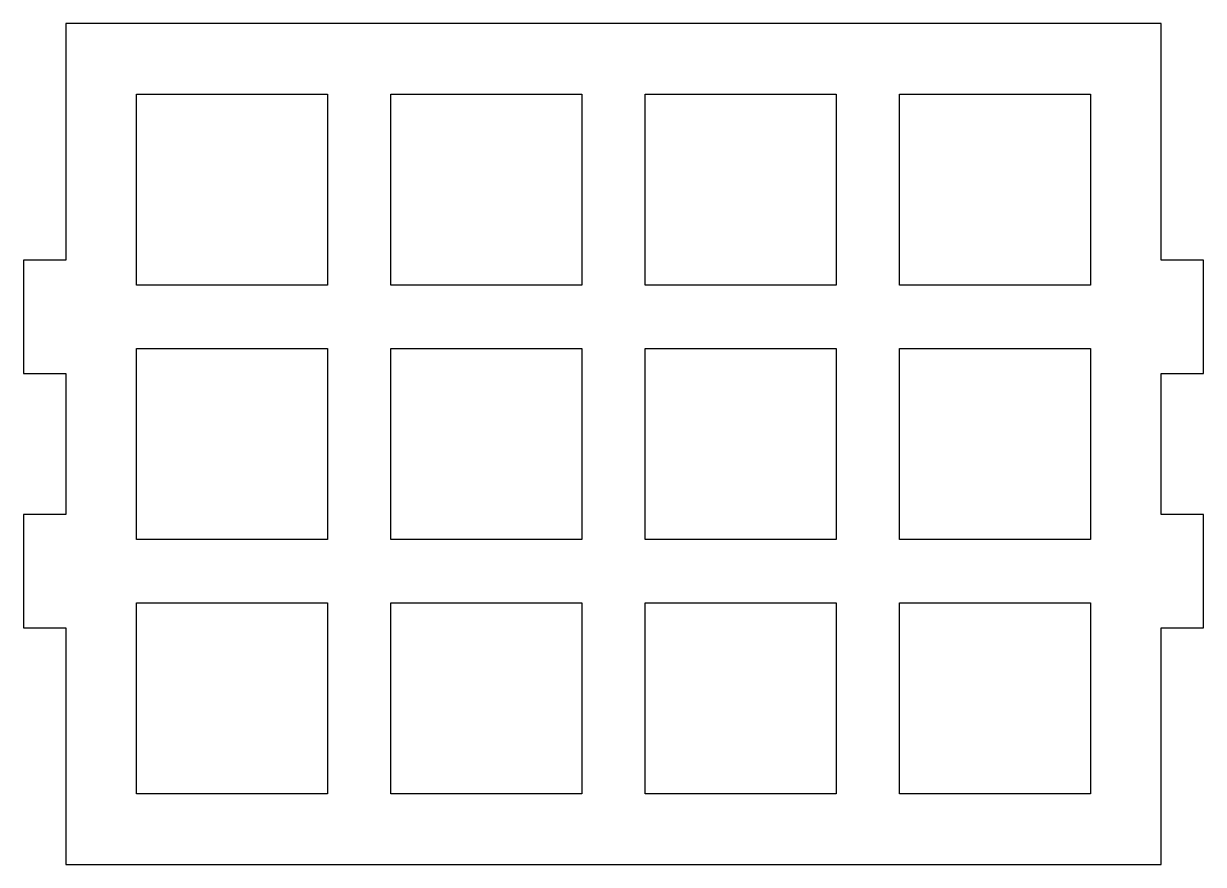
# Model space of a CAD drawing. Header units: millimetres. Extents: x -41.7 to 41.7, y -29.8 to 29.8.
import ezdxf

# ---------------------------------------------------------------- set-up
doc = ezdxf.new("R2010")
doc.units = ezdxf.units.MM

msp = doc.modelspace()

# ---------------------------------------------------------------- linework, layer by layer
for points in [[(38.75, 5), (41.75, 5), (41.75, 13), (38.75, 13), (38.75, 29.75), (-38.75, 29.75), (-38.75, 13), (-41.75, 13), (-41.75, 5), (-38.75, 5), (-38.75, -5), (-41.75, -5), (-41.75, -13), (-38.75, -13), (-38.75, -29.75), (38.75, -29.75), (38.75, -13), (41.75, -13), (41.75, -5), (38.75, -5)], [(-20.25, 24.75), (-20.25, 11.25), (-33.75, 11.25), (-33.75, 24.75)], [(-2.25, 24.75), (-2.25, 11.25), (-15.75, 11.25), (-15.75, 24.75)], [(15.75, 24.75), (15.75, 11.25), (2.25, 11.25), (2.25, 24.75)], [(33.75, 24.75), (33.75, 11.25), (20.25, 11.25), (20.25, 24.75)], [(-20.25, 6.75), (-20.25, -6.75), (-33.75, -6.75), (-33.75, 6.75)], [(-2.25, 6.75), (-2.25, -6.75), (-15.75, -6.75), (-15.75, 6.75)], [(15.75, 6.75), (15.75, -6.75), (2.25, -6.75), (2.25, 6.75)], [(33.75, 6.75), (33.75, -6.75), (20.25, -6.75), (20.25, 6.75)], [(-20.25, -11.25), (-20.25, -24.75), (-33.75, -24.75), (-33.75, -11.25)], [(-2.25, -11.25), (-2.25, -24.75), (-15.75, -24.75), (-15.75, -11.25)], [(15.75, -11.25), (15.75, -24.75), (2.25, -24.75), (2.25, -11.25)], [(33.75, -11.25), (33.75, -24.75), (20.25, -24.75), (20.25, -11.25)]]:
    msp.add_lwpolyline(points, close=True)

doc.saveas('drawing.dxf')
